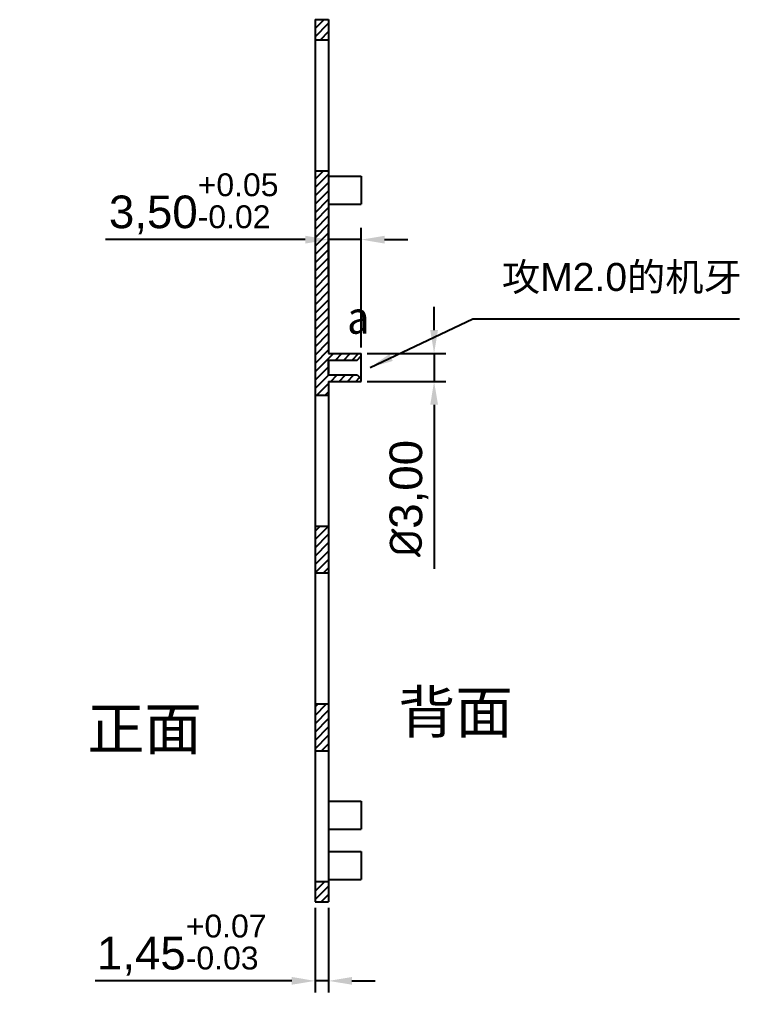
# Model space of a CAD drawing. Header units: millimetres. Extents: x 38 to 528, y 115 to 243.
# Drawn here: x 450.4 to 527.6, y 120 to 224.3 of the extents above; entities that cross this region are included whole.
import ezdxf

# ---------------------------------------------------------------- set-up
doc = ezdxf.new("R2010")
doc.units = ezdxf.units.MM
doc.header["$LTSCALE"] = 0.75
doc.layers.add('02___PRT_ALL_AXES', color=7, linetype='Continuous')
doc.styles.get("Standard").update_dxf_attribs({"font": ''})
doc.styles.add('说明', font='', dxfattribs={"height": 3})
doc.styles.get('Standard').set_extended_font_data('Arial')
doc.styles.get('说明').set_extended_font_data('SimSun')
doc.dimstyles.new('jw-1', dxfattribs={"dimtxt": 3.5, "dimasz": 2.5, "dimexe": 1.25, "dimexo": 0.625, "dimtad": 1, "dimzin": 1, "dimtxsty": 'Standard', "dimcen": 2.5, "dimclrd": 3, "dimclre": 3, "dimclrt": 3, "dimadec": 1, "dimazin": 0, "dimtfac": 1, "dimtmove": 0, "dimatfit": 3, "dimfxl": 1, "dimarcsym": 0})

# ---------------------------------------------------------------- blocks, each defined once
blk = doc.blocks.new('*D30')
at = {"color": 3, "lineweight": -2, "transparency": 16777216}
for p, q in [((482.13, 129.11), (482.13, 120.02)), ((483.58, 129.11), (483.58, 120.02)), ((479.63, 121.27), (458.55, 121.27)), ((483.58, 121.27), (482.13, 121.27)), ((486.08, 121.27), (488.58, 121.27))]:
    blk.add_line(p, q, dxfattribs=at)
at = {"color": 3, "transparency": 16777216}
for points in [[(479.63, 121.69), (479.63, 120.86), (482.13, 121.27)], [(486.08, 121.69), (486.08, 120.86), (483.58, 121.27)]]:
    blk.add_solid(points, dxfattribs=at)
at = {"layer": 'Defpoints', "color": 0, "transparency": 16777216}
for p in [(482.13, 129.73), (483.58, 129.73), (482.13, 121.27)]:
    blk.add_point(p, dxfattribs=at)
at = {"color": 3, "transparency": 16777216, "insert": (467.84, 125.11), "char_height": 3.5, "attachment_point": 5}
blk.add_mtext('1,45{\\H0.7x;\\S+0.07^ -0.03;}', dxfattribs=at)
blk = doc.blocks.new('*D36')
at = {"color": 3, "lineweight": -2, "transparency": 16777216}
for p, q in [((494.88, 191.03), (494.88, 193.53)), ((487.71, 188.53), (496.13, 188.53)), ((494.88, 188.53), (494.88, 185.53)), ((487.71, 185.53), (496.13, 185.53)), ((494.88, 183.03), (494.88, 165.44))]:
    blk.add_line(p, q, dxfattribs=at)
at = {"color": 3, "transparency": 16777216}
for points in [[(494.47, 191.03), (495.3, 191.03), (494.88, 188.53)], [(494.47, 183.03), (495.3, 183.03), (494.88, 185.53)]]:
    blk.add_solid(points, dxfattribs=at)
at = {"layer": 'Defpoints', "color": 0, "transparency": 16777216}
for p in [(487.08, 188.53), (487.08, 185.53), (494.88, 185.53)]:
    blk.add_point(p, dxfattribs=at)
at = {"color": 3, "transparency": 16777216, "insert": (492.18, 172.98), "char_height": 3.5, "attachment_point": 5, "rotation": 90}
blk.add_mtext('{\\fISOCPEUR|b0|i0|c0|p34;%%C}3,00', dxfattribs=at)
blk = doc.blocks.new('*D29')
at = {"color": 3, "lineweight": -2, "transparency": 16777216}
for p, q in [((483.58, 196.85), (483.58, 201.98)), ((487.08, 189.15), (487.08, 201.98)), ((481.08, 200.73), (459.66, 200.73)), ((487.08, 200.73), (483.58, 200.73)), ((489.58, 200.73), (492.08, 200.73))]:
    blk.add_line(p, q, dxfattribs=at)
at = {"color": 3, "transparency": 16777216}
for points in [[(481.08, 201.14), (481.08, 200.31), (483.58, 200.73)], [(489.58, 201.14), (489.58, 200.31), (487.08, 200.73)]]:
    blk.add_solid(points, dxfattribs=at)
at = {"layer": 'Defpoints', "color": 0, "transparency": 16777216}
for p in [(483.58, 200.73), (483.58, 196.23), (487.08, 188.53)]:
    blk.add_point(p, dxfattribs=at)
at = {"color": 3, "transparency": 16777216, "insert": (469.12, 204.57), "char_height": 3.5, "attachment_point": 5}
blk.add_mtext('3,50{\\H0.7x;\\S+0.05^ -0.02;}', dxfattribs=at)

msp = doc.modelspace()

# ---------------------------------------------------------------- hatches: boundary and pattern name
h = msp.add_hatch()
h.set_pattern_fill('ANSI31', color=2, scale=0.2)
h.set_pattern_definition([(45, (-13.49145, -74.68395), (-0.4490128, 0.4490128), [])])
h.paths.add_polyline_path([(483.582, 224.33), (482.132, 224.33), (482.132, 222.145), (483.582, 222.145)])
h.paths.add_polyline_path([(483.582, 208.115), (482.132, 208.115), (482.132, 184.045), (483.582, 184.045), (483.582, 185.526), (487.082, 185.526), (487.082, 185.776), (486.574, 186.226), (486.206, 186.226), (485.918, 186.226), (483.582, 186.226), (483.582, 187.826), (485.704, 187.826), (485.923, 187.826), (486.318, 187.826), (487.082, 188.35), (487.082, 188.526), (483.582, 188.526)])
h.paths.add_polyline_path([(483.582, 170.015), (482.132, 170.015), (482.132, 164.995), (483.582, 164.995)])
h.paths.add_polyline_path([(483.582, 150.965), (482.132, 150.965), (482.132, 145.945), (483.582, 145.945)])
h.paths.add_polyline_path([(483.582, 131.915), (482.132, 131.915), (482.132, 129.73), (483.582, 129.73)])

# ---------------------------------------------------------------- linework, layer by layer
for p, q in [((482.132, 224.33), (483.582, 224.33)), ((482.132, 224.33), (482.132, 129.73)), ((483.582, 224.33), (483.582, 188.526)), ((482.132, 222.145), (483.582, 222.145)), ((482.132, 208.115), (483.582, 208.115)), ((483.582, 187.676), (483.582, 186.376)), ((483.582, 185.526), (483.582, 129.73)), ((482.132, 184.045), (483.582, 184.045)), ((482.132, 170.015), (483.582, 170.015)), ((482.132, 164.995), (483.582, 164.995)), ((482.132, 150.965), (483.582, 150.965)), ((482.132, 145.945), (483.582, 145.945)), ((482.132, 131.915), (483.582, 131.915)), ((482.132, 129.73), (483.582, 129.73))]:
    msp.add_line(p, q)
at = {"color": 7, "linetype": 'Continuous'}
for p, q in [((483.582, 207.526), (487.082, 207.526)), ((483.582, 204.526), (487.082, 204.526)), ((483.582, 188.526), (487.082, 188.526)), ((483.582, 186.226), (483.582, 187.826)), ((483.582, 187.826), (486.632, 187.826)), ((486.632, 187.826), (487.082, 188.276)), ((487.082, 185.526), (487.082, 188.526)), ((483.582, 186.226), (486.632, 186.226)), ((486.632, 186.226), (487.082, 185.776)), ((483.582, 185.526), (487.082, 185.526)), ((483.582, 140.526), (487.082, 140.526)), ((483.582, 137.526), (487.082, 137.526)), ((483.582, 135.127), (487.082, 135.127)), ((483.582, 132.127), (487.082, 132.127))]:
    msp.add_line(p, q, dxfattribs=at)
at = {"layer": '02___PRT_ALL_AXES', "color": 7, "linetype": 'Continuous'}
for p, q in [((487.082, 207.526), (487.082, 204.526)), ((487.082, 140.526), (487.082, 137.526)), ((487.082, 135.127), (487.082, 132.127))]:
    msp.add_line(p, q, dxfattribs=at)

# ---------------------------------------------------------------- texts
at = {"color": 3, "insert": (502.157, 198.228), "char_height": 3, "attachment_point": 1}
msp.add_mtext('攻M2.0的机牙', dxfattribs=at)
at = {"insert": (485.542, 194.141), "char_height": 3.5, "attachment_point": 1}
msp.add_mtext_dynamic_manual_height_columns('{\\fSimSun|b0|i0|c134|p2;\\C6;a}', width=3.5, gutter_width=1, heights=[0], dxfattribs=at)
at = {"color": 1, "char_height": 4.5, "width": 20.9537, "attachment_point": 1, "style": '说明'}
for s, insert in [('{\\C6;背面}', (491.029, 152.345)), ('{\\C6;正面}', (457.706, 150.551))]:
    msp.add_mtext(s, dxfattribs=dict(at, insert=insert))

# ---------------------------------------------------------------- dimensions: what is measured, and where the dimension line sits
for base, p1, p2, text, picture, middle in [((483.582, 200.728), (487.082, 188.526), (483.582, 196.226), '<>{\\H0.7x;\\S+0.05^ -0.02;}', '*D29', (469.123, 204.569)), ((482.132, 121.272), (483.582, 129.73), (482.132, 129.73), '<>{\\H0.7x;\\S+0.07^ -0.03;}', '*D30', (467.841, 125.113))]:
    dim = msp.add_linear_dim(base=base, p1=p1, p2=p2, text=text, dimstyle='jw-1')
    dim.commit()
    dim.dimension.update_dxf_attribs({"geometry": picture, "text_midpoint": middle})
dim = msp.add_linear_dim(base=(494.885, 185.526), p1=(487.082, 188.526), p2=(487.082, 185.526), angle=90, text='{\\fISOCPEUR|b0|i0|c0|p34;%%C}<>', dimstyle='jw-1')
dim.commit()
dim.dimension.update_dxf_attribs({"geometry": '*D36', "text_midpoint": (492.176, 172.985)})

# ---------------------------------------------------------------- leaders
at = {"annotation_type": 0, "has_hookline": 1, "hookline_direction": 0, "text_width": 25.457}
msp.add_leader([(488.014, 187.019), (499.032, 192.256), (501.532, 192.256)], dimstyle='jw-1', dxfattribs=at)

doc.saveas('drawing.dxf')
